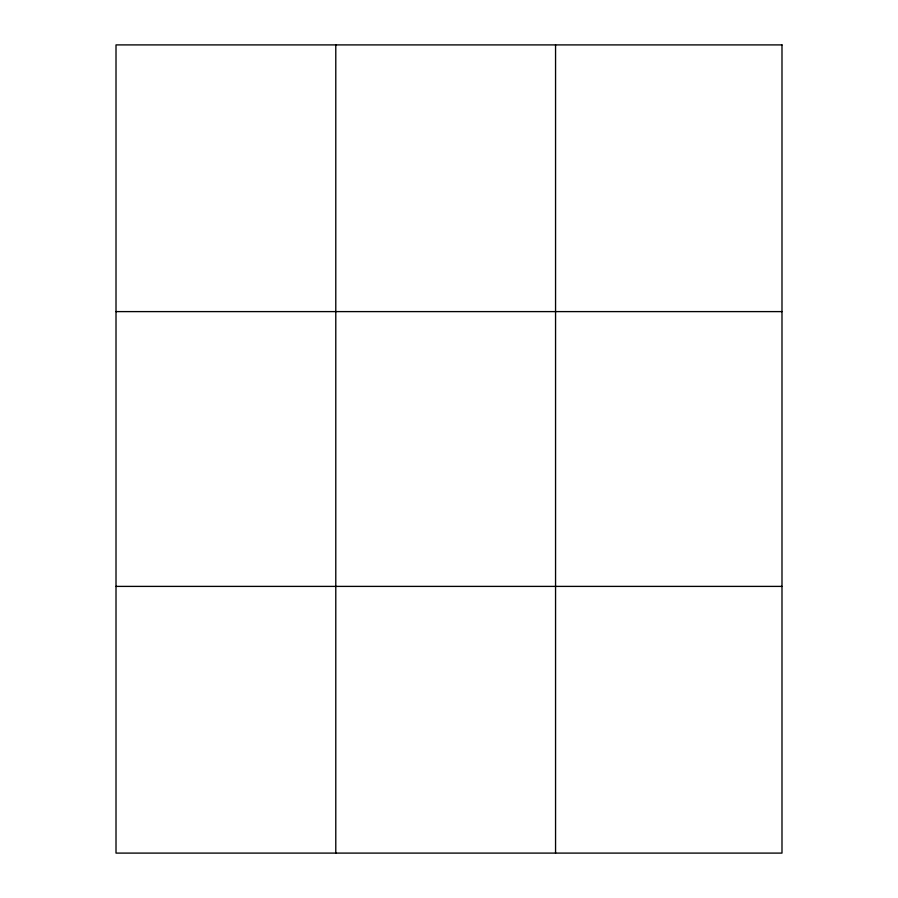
<?xml version="1.0" encoding="UTF-8"?>
<svg xmlns="http://www.w3.org/2000/svg" width="898" height="898" viewBox="0 0 898 898"><rect width="100%" height="100%" fill="white"/><g stroke="black" fill="none" stroke-linecap="round" stroke-linejoin="round"><path stroke-width="1.35" d="M335.785 44.9L335.785 853.1M555.559 44.9L555.559 853.1M116.01 311.606L781.99 311.606M116.01 586.394L781.99 586.394M781.99 44.9L781.99 853.1L116.01 853.1L116.01 44.9L781.99 44.9"/></g></svg>
